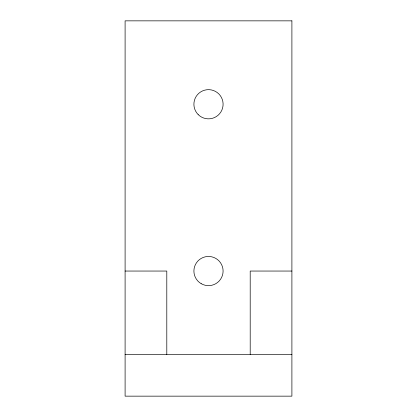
<?xml version="1.0" encoding="UTF-8"?>
<svg xmlns="http://www.w3.org/2000/svg" width="417" height="417" viewBox="0 0 417 417"><rect width="100%" height="100%" fill="white"/><g stroke="black" fill="none" stroke-linecap="round" stroke-linejoin="round"><path stroke-width="0.63" d="M125.1 271.05L166.8 271.05L166.8 354.45M291.9 271.05L250.2 271.05L250.2 354.45M125.1 354.45L291.9 354.45M291.9 20.85L125.1 20.85L125.1 396.15L291.9 396.15L291.9 20.85M198.179 114.571A14.595 14.595 0 0 0 222.6 108.029A14.595 14.595 0 0 0 204.721 90.15A14.595 14.595 0 0 0 198.179 114.571M201.202 283.69A14.595 14.595 0 0 0 223.095 271.05A14.595 14.595 0 0 0 201.202 258.41A14.595 14.595 0 0 0 201.202 283.69"/></g></svg>
